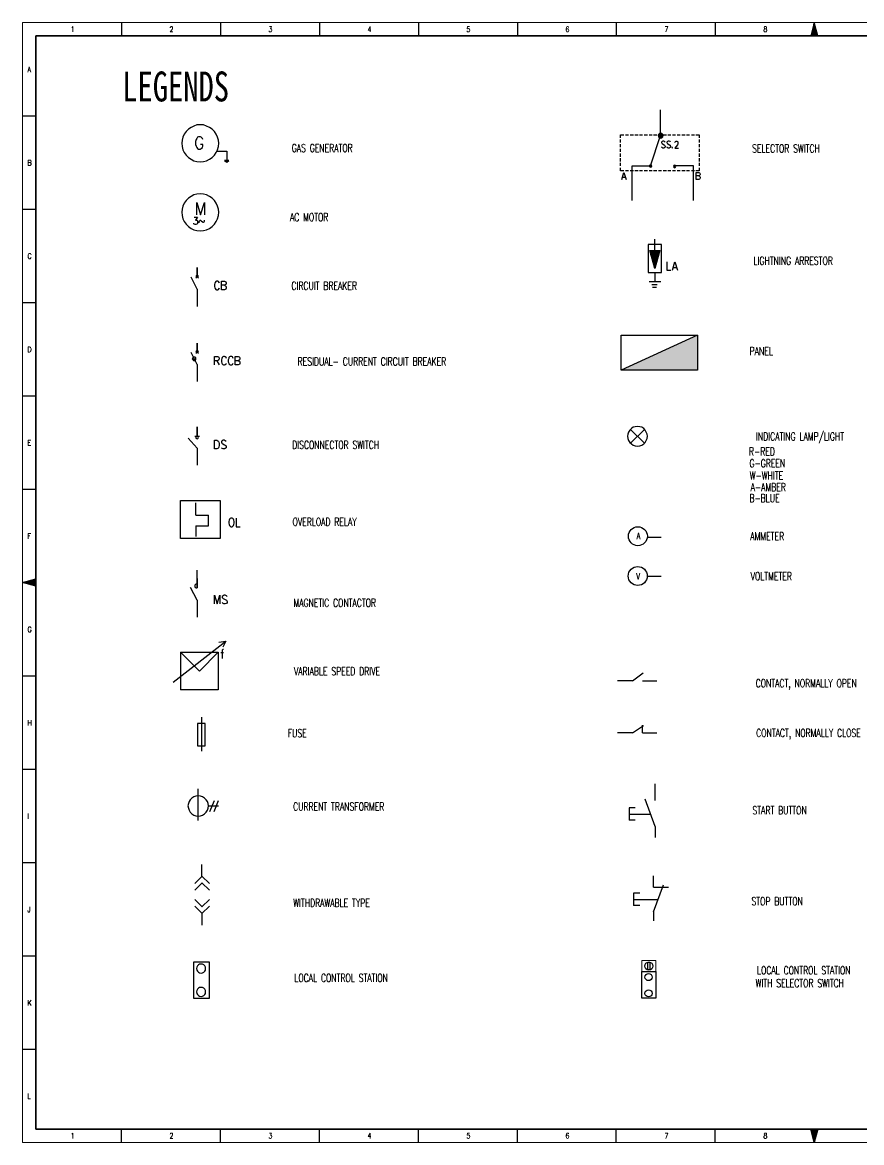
# Model space of a CAD drawing. Header units: millimetres. Extents: x 3292726 to 9250865, y 4220571 to 4816317.
# Drawn here: x 3292726 to 3738059, y 4222064 to 4816317 of the extents above; entities that cross this region are included whole.
import ezdxf
from ezdxf.enums import TextEntityAlignment as Align

# ---------------------------------------------------------------- set-up
doc = ezdxf.new("R2010")
doc.units = ezdxf.units.MM
for name, color, linetype in [('Default', 7, 'Continuous'), ('ELECTRICAL', 7, 'Continuous'), ('FREE-TEXT', 7, 'Continuous')]:
    doc.layers.add(name, color=color, linetype=linetype)
doc.layers.add('H', color=7, linetype='Continuous', lineweight=100)
doc.styles.add('HZTXT', font='simplexs.shx', dxfattribs={"width": 0.7, "bigfont": 'hztxt.shx'})
doc.styles.get("Standard").update_dxf_attribs({"font": 'romanc.SHX', "width": 0.75, "bigfont": 'hztxt.shx'})
doc.styles.add('TEG BORDER', font='txt_qlt.shx', dxfattribs={"width": 0.7, "bigfont": 'hztxt.shx'})

# ---------------------------------------------------------------- blocks, each defined once
blk = doc.blocks.new('*U11')
at = {"layer": 'H', "color": 0, "linetype": 'Continuous'}
blk.add_solid([(187.2, 432.4), (186.87, 432.4), (187.2, 432.47)], dxfattribs=at)
blk = doc.blocks.new('*U12')
at = {"layer": 'H', "color": 0, "linetype": 'Continuous'}
blk.add_solid([(187.2, 432.4), (187.2, 432.47), (187.6, 432.4)], dxfattribs=at)
blk = doc.blocks.new('*U13')
at = {"layer": 'H', "color": 0, "linetype": 'Continuous'}
blk.add_solid([(187.2, 432.07), (187.2, 432.4), (187.87, 432.07)], dxfattribs=at)
blk = doc.blocks.new('*U14')
at = {"layer": 'H', "color": 0, "linetype": 'Continuous'}
for points in [[(187.6, 432.2), (187.2, 432.4), (187.6, 432.4)], [(187.6, 432.2), (187.6, 432.4), (187.87, 432.07)]]:
    blk.add_solid(points, dxfattribs=at)
blk = doc.blocks.new('*U15')
at = {"layer": 'H', "color": 0, "linetype": 'Continuous'}
for points in [[(186.87, 432.07), (186.6, 432.07), (186.87, 432.4)], [(186.87, 432.07), (186.87, 432.4), (187.2, 432.07)]]:
    blk.add_solid(points, dxfattribs=at)
blk = doc.blocks.new('*U16')
at = {"layer": 'H', "color": 0, "linetype": 'Continuous'}
blk.add_solid([(187.2, 432.07), (186.87, 432.4), (187.2, 432.4)], dxfattribs=at)
blk = doc.blocks.new('*U17')
at = {"layer": 'H', "color": 0, "linetype": 'Continuous'}
blk.add_solid([(187.2, 431.73), (187.2, 432.07), (188, 431.73)], dxfattribs=at)
blk = doc.blocks.new('*U18')
at = {"layer": 'H', "color": 0, "linetype": 'Continuous'}
for points in [[(187.87, 431.79), (187.2, 432.07), (187.87, 432.07)], [(187.87, 431.79), (187.87, 432.07), (188, 431.73)]]:
    blk.add_solid(points, dxfattribs=at)
blk = doc.blocks.new('*U19')
at = {"layer": 'H', "color": 0, "linetype": 'Continuous'}
for points in [[(186.6, 431.73), (186.47, 431.73), (186.6, 432.07)], [(186.6, 431.73), (186.6, 432.07), (187.2, 431.73)]]:
    blk.add_solid(points, dxfattribs=at)
blk = doc.blocks.new('*U20')
at = {"layer": 'H', "color": 0, "linetype": 'Continuous'}
blk.add_solid([(187.2, 431.73), (186.6, 432.07), (187.2, 432.07)], dxfattribs=at)
blk = doc.blocks.new('*U21')
at = {"layer": 'H', "color": 0, "linetype": 'Continuous'}
for points in [[(186.6, 431.33), (186.47, 431.73), (186.6, 431.7)], [(186.6, 431.33), (186.6, 431.7), (187.87, 431.33)]]:
    blk.add_solid(points, dxfattribs=at)
blk = doc.blocks.new('*U22')
at = {"layer": 'H', "color": 0, "linetype": 'Continuous'}
for points in [[(187.87, 431.33), (186.47, 431.73), (187.87, 431.73)], [(187.87, 431.33), (187.87, 431.73), (188, 431.73)]]:
    blk.add_solid(points, dxfattribs=at)
blk = doc.blocks.new('*U23')
at = {"layer": 'H', "color": 0, "linetype": 'Continuous'}
for points in [[(187.2, 430.93), (186.87, 431.07), (187.2, 431.07)], [(187.2, 430.93), (187.2, 431.07), (187.6, 431.07)]]:
    blk.add_solid(points, dxfattribs=at)
blk = doc.blocks.new('*U24')
at = {"layer": 'H', "color": 0, "linetype": 'Continuous'}
for points in [[(186.87, 431.07), (186.6, 431.33), (186.87, 431.26)], [(186.87, 431.07), (186.87, 431.26), (187.6, 431.07)]]:
    blk.add_solid(points, dxfattribs=at)
blk = doc.blocks.new('*U25')
at = {"layer": 'H', "color": 0, "linetype": 'Continuous'}
for points in [[(187.6, 431.07), (186.6, 431.33), (187.6, 431.33)], [(187.6, 431.07), (187.6, 431.33), (187.87, 431.33)]]:
    blk.add_solid(points, dxfattribs=at)
blk = doc.blocks.new('*U26')
at = {"layer": 'H', "color": 0, "linetype": 'Continuous'}
blk.add_solid([(184.13, 422.6), (183.87, 422.6), (184.13, 422.67)], dxfattribs=at)
blk = doc.blocks.new('*U27')
at = {"layer": 'H', "color": 0, "linetype": 'Continuous'}
blk.add_solid([(184.13, 422.6), (184.13, 422.67), (184.4, 422.6)], dxfattribs=at)
blk = doc.blocks.new('*U28')
at = {"layer": 'H', "color": 0, "linetype": 'Continuous'}
blk.add_solid([(184.13, 422.33), (184.13, 422.6), (184.53, 422.33)], dxfattribs=at)
blk = doc.blocks.new('*U29')
at = {"layer": 'H', "color": 0, "linetype": 'Continuous'}
for points in [[(184.4, 422.42), (184.13, 422.6), (184.4, 422.6)], [(184.4, 422.42), (184.4, 422.6), (184.53, 422.33)]]:
    blk.add_solid(points, dxfattribs=at)
blk = doc.blocks.new('*U30')
at = {"layer": 'H', "color": 0, "linetype": 'Continuous'}
for points in [[(183.87, 422.33), (183.73, 422.33), (183.87, 422.6)], [(183.87, 422.33), (183.87, 422.6), (184.13, 422.33)]]:
    blk.add_solid(points, dxfattribs=at)
blk = doc.blocks.new('*U31')
at = {"layer": 'H', "color": 0, "linetype": 'Continuous'}
blk.add_solid([(184.13, 422.33), (183.87, 422.6), (184.13, 422.6)], dxfattribs=at)
blk = doc.blocks.new('*U32')
at = {"layer": 'H', "color": 0, "linetype": 'Continuous'}
for points in [[(184.13, 421.93), (183.87, 422.07), (184.13, 422.07)], [(184.13, 421.93), (184.13, 422.07), (184.4, 422.07)]]:
    blk.add_solid(points, dxfattribs=at)
blk = doc.blocks.new('*U33')
at = {"layer": 'H', "color": 0, "linetype": 'Continuous'}
for points in [[(183.87, 422.07), (183.73, 422.33), (183.87, 422.28)], [(183.87, 422.07), (183.87, 422.28), (184.4, 422.07)]]:
    blk.add_solid(points, dxfattribs=at)
blk = doc.blocks.new('*U34')
at = {"layer": 'H', "color": 0, "linetype": 'Continuous'}
for points in [[(184.4, 422.07), (183.73, 422.33), (184.4, 422.33)], [(184.4, 422.07), (184.4, 422.33), (184.53, 422.33)]]:
    blk.add_solid(points, dxfattribs=at)
blk = doc.blocks.new('*U35')
at = {"layer": 'H', "color": 0, "linetype": 'Continuous'}
blk.add_solid([(191.6, 422.47), (191.27, 422.47), (191.6, 422.6)], dxfattribs=at)
blk = doc.blocks.new('*U36')
at = {"layer": 'H', "color": 0, "linetype": 'Continuous'}
blk.add_solid([(191.6, 422.47), (191.6, 422.6), (191.8, 422.47)], dxfattribs=at)
blk = doc.blocks.new('*U37')
at = {"layer": 'H', "color": 0, "linetype": 'Continuous'}
blk.add_solid([(191.6, 422.2), (191.6, 422.47), (191.93, 422.2)], dxfattribs=at)
blk = doc.blocks.new('*U38')
at = {"layer": 'H', "color": 0, "linetype": 'Continuous'}
for points in [[(191.8, 422.31), (191.6, 422.47), (191.8, 422.47)], [(191.8, 422.31), (191.8, 422.47), (191.93, 422.2)]]:
    blk.add_solid(points, dxfattribs=at)
blk = doc.blocks.new('*U39')
at = {"layer": 'H', "color": 0, "linetype": 'Continuous'}
for points in [[(191.27, 422.2), (191.2, 422.2), (191.27, 422.47)], [(191.27, 422.2), (191.27, 422.47), (191.6, 422.2)]]:
    blk.add_solid(points, dxfattribs=at)
blk = doc.blocks.new('*U40')
at = {"layer": 'H', "color": 0, "linetype": 'Continuous'}
blk.add_solid([(191.6, 422.2), (191.27, 422.47), (191.6, 422.47)], dxfattribs=at)
blk = doc.blocks.new('*U41')
at = {"layer": 'H', "color": 0, "linetype": 'Continuous'}
for points in [[(191.6, 421.8), (191.27, 422), (191.6, 422)], [(191.6, 421.8), (191.6, 422), (191.8, 422)]]:
    blk.add_solid(points, dxfattribs=at)
blk = doc.blocks.new('*U42')
at = {"layer": 'H', "color": 0, "linetype": 'Continuous'}
for points in [[(191.27, 422), (191.2, 422.2), (191.27, 422.18)], [(191.27, 422), (191.27, 422.18), (191.8, 422)]]:
    blk.add_solid(points, dxfattribs=at)
blk = doc.blocks.new('*U43')
at = {"layer": 'H', "color": 0, "linetype": 'Continuous'}
for points in [[(191.8, 422), (191.2, 422.2), (191.8, 422.2)], [(191.8, 422), (191.8, 422.2), (191.93, 422.2)]]:
    blk.add_solid(points, dxfattribs=at)
blk = doc.blocks.new('*U44')
at = {"layer": 'H', "color": 0, "linetype": 'Continuous'}
for points in [[(50.13, 423.53), (49.4, 424), (50.13, 424)], [(50.13, 423.53), (50.13, 424), (50.8, 424)]]:
    blk.add_solid(points, dxfattribs=at)
blk = doc.blocks.new('*U45')
at = {"layer": 'H', "color": 0, "linetype": 'Continuous'}
blk.add_solid([(198.6, 359.2), (175.07, 359.2), (198.6, 370)], dxfattribs=at)
blk = doc.blocks.new('TEG BORDER A2')
for p, q in [((37.12, 420), (37.12, 415)), ((74.25, 420), (74.25, 415)), ((111.38, 420), (111.38, 415)), ((148.5, 420), (148.5, 415)), ((185.63, 420), (185.63, 415)), ((222.75, 420), (222.75, 415)), ((259.88, 420), (259.88, 415)), ((297, 420), (297, 415)), ((0, 385), (5, 385)), ((0, 350), (5, 350)), ((0, 315), (5, 315)), ((0, 280), (5, 280)), ((0, 245), (5, 245)), ((5, 210), (0, 210)), ((1.25, 210), (3.75, 210)), ((0, 175), (5, 175)), ((0, 140), (5, 140)), ((0, 105), (5, 105)), ((0, 70), (5, 70)), ((0, 35), (5, 35)), ((37.12, 0), (37.12, 5)), ((74.25, 0), (74.25, 5)), ((111.38, 0), (111.38, 5)), ((148.5, 0), (148.5, 5)), ((185.63, 0), (185.63, 5)), ((222.75, 0), (222.75, 5)), ((259.88, 0), (259.88, 5)), ((297, 0), (297, 5))]:
    blk.add_line(p, q)
at = {"linetype": 'Continuous'}
for p, q in [((489, 415), (5, 415)), ((5, 415), (5, 5)), ((5, 5), (489, 5))]:
    blk.add_line(p, q, dxfattribs=at)
at = {"color": 5, "lineweight": 15}
blk.add_lwpolyline([(0, 420), (594, 420), (594, 0), (0, 0)], close=True, dxfattribs=at)
for points in [[(297, 420), (295.66, 415), (298.34, 415), (297, 420), (296, 415), (296.33, 415), (297, 420), (296.67, 415), (297.33, 415), (297, 420), (297.67, 415), (298, 415), (297, 420)], [(0, 210), (5, 211.34), (5, 208.66), (0, 210), (5, 211), (5, 210.67), (0, 210), (5, 210.33), (5, 209.67), (0, 210), (5, 209.33), (5, 209), (0, 210)], [(297, 0), (295.66, 5), (298.34, 5), (297, 0), (296, 5), (296.33, 5), (297, 0), (296.67, 5), (297.33, 5), (297, 0), (297.67, 5), (298, 5), (297, 0)]]:
    blk.add_lwpolyline(points)
blk.add_lwpolyline([(5, 415), (589, 415), (589, 5), (5, 5)], close=True)
at = {"char_height": 2, "width": 2, "style": 'TEG BORDER'}
for s, insert, attachment_point in [('1', (18.05, 418.41), 1), ('2', (55.17, 418.41), 1), ('3', (92.3, 418.41), 1), ('4', (129.42, 418.41), 1), ('5', (166.55, 418.41), 1), ('6', (203.67, 418.41), 1), ('7', (240.8, 418.41), 1), ('8', (277.92, 418.41), 1), ('A', (1.91, 403.39), 1), ('B', (1.91, 368.39), 1), ('C', (1.91, 333.39), 1), ('D', (1.91, 298.39), 1), ('E', (1.91, 263.39), 1), ('F', (1.91, 228.39), 1), ('G', (1.91, 193.39), 1), ('H', (1.91, 158.39), 1), ('I', (1.91, 123.39), 1), ('J', (1.91, 88.39), 1), ('K', (1.91, 53.39), 1), ('L', (1.91, 18.39), 1), ('1', (18.05, 1.59), 7), ('2', (55.17, 1.59), 7), ('3', (92.3, 1.59), 7), ('4', (129.42, 1.59), 7), ('5', (166.55, 1.59), 7), ('6', (203.67, 1.59), 7), ('7', (240.8, 1.59), 7), ('8', (277.92, 1.59), 7)]:
    blk.add_mtext(s, dxfattribs=dict(at, insert=insert, attachment_point=attachment_point))

msp = doc.modelspace()

# ---------------------------------------------------------------- linework, layer by layer
at = {"color": 7, "linetype": 'ByBlock', "lineweight": 5}
msp.add_lwpolyline([(3621440, 4318607), (3628863, 4318607), (3628863, 4312799), (3621440, 4312799)], close=True, dxfattribs=at)
at = {"color": 7, "lineweight": -3}
msp.add_lwpolyline([(3621440, 4312753), (3628863, 4312753), (3628863, 4298633), (3621440, 4298633)], close=True, dxfattribs=at)
for centre in [(3625001, 4309856), (3625001, 4301245)]:
    msp.add_circle(centre, 1888, dxfattribs=at)
at = {"layer": 'Default', "color": 7, "linetype": 'Continuous', "lineweight": -3}
for p, q in [((3624356, 4543266), (3631750, 4543266)), ((3624341, 4522520), (3631735, 4522520))]:
    msp.add_line(p, q, dxfattribs=at)
for points in [[(3626099, 4740165), (3631361, 4756296), (3631361, 4769909)], [(3396912, 4752177), (3396798, 4753893), (3396340, 4755495), (3395539, 4757097), (3394624, 4758469), (3393480, 4759728), (3391993, 4760643), (3390506, 4761329), (3388790, 4761901), (3387074, 4761901), (3385358, 4761901), (3383756, 4761329), (3382269, 4760643), (3380782, 4759728), (3379638, 4758469), (3378608, 4757097), (3377922, 4755495), (3377464, 4753893), (3377350, 4752177), (3377464, 4750461), (3377922, 4748745), (3378608, 4747258), (3379638, 4745885), (3380782, 4744627), (3382269, 4743712), (3383756, 4742911), (3385358, 4742453), (3387074, 4742339), (3388790, 4742453), (3390506, 4742911), (3391993, 4743712), (3393480, 4744627), (3394624, 4745885), (3395539, 4747258), (3396340, 4748745), (3396798, 4750461), (3396912, 4752177)], [(3388446, 4754122), (3388218, 4754694), (3387646, 4755381), (3387188, 4755609), (3386158, 4755609), (3385701, 4755381), (3385243, 4754694), (3385014, 4754122), (3384671, 4753093), (3384671, 4751605), (3385014, 4750690), (3385243, 4750004), (3385701, 4749432), (3386158, 4749089), (3387188, 4749089), (3387646, 4749432), (3388218, 4750004), (3388446, 4750690), (3388446, 4751605), (3387188, 4751605)], [(3610197, 4755037), (3610197, 4756639), (3611913, 4756639)], [(3610197, 4752521), (3610197, 4754237)], [(3612714, 4756639), (3614430, 4756639)], [(3615231, 4756639), (3616947, 4756639)], [(3617748, 4756639), (3619464, 4756639)], [(3620264, 4756639), (3621866, 4756639)], [(3622667, 4756639), (3624383, 4756639)], [(3625298, 4756639), (3626900, 4756639)], [(3627700, 4756639), (3629416, 4756639)], [(3632734, 4756296), (3632505, 4756868), (3632048, 4757440), (3631361, 4757554), (3630789, 4757440), (3630332, 4756868), (3630103, 4756296), (3630332, 4755609), (3630789, 4755152), (3631361, 4754923), (3632048, 4755152), (3632505, 4755609), (3632734, 4756296)], [(3630217, 4756639), (3631819, 4756639)], [(3632734, 4756639), (3634450, 4756639)], [(3635251, 4756639), (3636852, 4756639)], [(3637653, 4756639), (3639369, 4756639)], [(3640170, 4756639), (3641772, 4756639)], [(3642687, 4756639), (3644403, 4756639)], [(3645204, 4756639), (3646805, 4756639)], [(3647720, 4756639), (3649322, 4756639)], [(3650123, 4756639), (3651839, 4756639)], [(3651839, 4756639), (3651839, 4755037)], [(3651839, 4754237), (3651839, 4752521)], [(3610197, 4750118), (3610197, 4751720)], [(3610197, 4747601), (3610197, 4749203)], [(3633878, 4752749), (3633535, 4753093), (3633192, 4753321), (3632620, 4753321), (3632162, 4753093), (3631819, 4752749), (3631819, 4752521), (3632048, 4752177), (3632162, 4751949), (3632391, 4751834), (3633306, 4751377), (3633535, 4751262), (3633649, 4751033), (3633878, 4750690), (3633878, 4750118), (3633535, 4749889), (3633192, 4749661), (3632620, 4749661), (3632162, 4749889), (3631819, 4750118)], [(3636624, 4752749), (3636395, 4753093), (3635937, 4753321), (3635365, 4753321), (3635022, 4753093), (3634679, 4752749), (3634679, 4752521), (3634793, 4752177), (3635022, 4751949), (3635251, 4751834), (3636052, 4751377), (3636395, 4751262), (3636509, 4751033), (3636624, 4750690), (3636624, 4750118), (3636395, 4749889), (3635937, 4749661), (3635365, 4749661), (3635022, 4749889), (3634679, 4750118)], [(3637653, 4750004), (3637424, 4749889), (3637653, 4749661), (3637653, 4749889)], [(3639026, 4752521), (3639026, 4752635), (3639140, 4752978), (3639255, 4753093), (3639598, 4753321), (3640056, 4753321), (3640399, 4753093), (3640513, 4752978), (3640628, 4752635), (3640628, 4752292), (3640513, 4751949), (3640284, 4751377), (3638912, 4749661), (3640856, 4749661)], [(3651839, 4751720), (3651839, 4750118)], [(3651839, 4749203), (3651839, 4747601)], [(3396111, 4748059), (3401145, 4748059), (3401145, 4743025)], [(3399886, 4743025), (3401145, 4742225), (3402289, 4743025), (3399886, 4743025)], [(3610197, 4745085), (3610197, 4746686)], [(3610197, 4742568), (3610197, 4744284)], [(3651839, 4746686), (3651839, 4745085)], [(3651839, 4744284), (3651839, 4742568)], [(3610197, 4740165), (3610197, 4741767)], [(3611913, 4737649), (3610197, 4737649), (3610197, 4739250)], [(3610884, 4732958), (3611913, 4736619), (3613057, 4732958)], [(3614430, 4737649), (3612714, 4737649)], [(3616947, 4737649), (3615231, 4737649)], [(3616260, 4721861), (3616260, 4740165), (3626099, 4740165)], [(3619464, 4737649), (3617748, 4737649)], [(3621866, 4737649), (3620264, 4737649)], [(3624383, 4737649), (3622667, 4737649)], [(3626900, 4737649), (3625298, 4737649)], [(3626785, 4740165), (3626556, 4740623), (3626099, 4740737), (3625641, 4740623), (3625412, 4740165), (3625641, 4739708), (3626099, 4739479), (3626556, 4739708), (3626785, 4740165)], [(3629416, 4737649), (3627700, 4737649)], [(3631819, 4737649), (3630217, 4737649)], [(3634450, 4737649), (3632734, 4737649)], [(3636852, 4737649), (3635251, 4737649)], [(3639369, 4737649), (3637653, 4737649)], [(3639484, 4739937), (3639255, 4740394), (3638912, 4740623), (3638340, 4740394), (3638225, 4739937), (3638340, 4739593), (3638912, 4739250), (3639255, 4739593), (3639484, 4739937)], [(3648864, 4721861), (3648864, 4740165), (3638912, 4740165)], [(3641772, 4737649), (3640170, 4737649)], [(3644403, 4737649), (3642687, 4737649)], [(3646805, 4737649), (3645204, 4737649)], [(3649322, 4737649), (3647720, 4737649)], [(3651839, 4739250), (3651839, 4737649), (3650123, 4737649)], [(3650352, 4732958), (3650352, 4736619), (3651610, 4736619), (3652068, 4736505), (3652182, 4736276), (3652411, 4735933), (3652411, 4735589), (3652182, 4735246), (3652068, 4735132), (3651610, 4734903), (3650352, 4734903)], [(3651839, 4741767), (3651839, 4740165)], [(3611227, 4734217), (3612714, 4734217)], [(3651610, 4734903), (3652068, 4734674), (3652182, 4734560), (3652411, 4734217), (3652411, 4733645), (3652182, 4733301), (3652068, 4733073), (3651610, 4732958), (3650352, 4732958)], [(3396912, 4715569), (3396798, 4717171), (3396340, 4718887), (3395539, 4720374), (3394624, 4721861), (3393480, 4723120), (3391993, 4724035), (3390506, 4724836), (3388790, 4725179), (3387074, 4725408), (3385358, 4725179), (3383756, 4724836), (3382269, 4724035), (3380782, 4723120), (3379638, 4721861), (3378608, 4720374), (3377922, 4718887), (3377464, 4717171), (3377350, 4715569), (3377464, 4713853), (3377922, 4712137), (3378608, 4710650), (3379638, 4709277), (3380782, 4708019), (3382269, 4706989), (3383756, 4706303), (3385358, 4705845), (3387074, 4705731), (3388790, 4705845), (3390506, 4706303), (3391993, 4706989), (3393480, 4708019), (3394624, 4709277), (3395539, 4710650), (3396340, 4712137), (3396798, 4713853), (3396912, 4715569)], [(3385358, 4714197), (3385358, 4720717), (3387302, 4714197), (3389362, 4720717), (3389362, 4714197)], [(3383870, 4712938), (3385586, 4712938), (3384671, 4711451), (3385129, 4711451), (3385472, 4711337), (3385586, 4711108), (3385701, 4710536), (3385701, 4710078), (3385586, 4709621), (3385243, 4709277), (3384786, 4709049), (3384442, 4709049), (3383870, 4709277), (3383756, 4709392), (3383642, 4709849)], [(3386616, 4710078), (3386616, 4710536), (3386730, 4711108), (3387074, 4711337), (3387302, 4711337), (3387646, 4711108), (3388218, 4710536), (3388561, 4710421), (3388790, 4710421), (3389133, 4710536), (3389362, 4710879), (3389362, 4711337)], [(3628387, 4695321), (3628387, 4701269)], [(3624726, 4698409), (3624726, 4683652), (3631819, 4683652), (3631819, 4698409), (3624726, 4698409)], [(3625641, 4695092), (3625870, 4695321)], [(3625641, 4695206), (3625756, 4695321)], [(3625641, 4695092), (3625984, 4695321)], [(3630904, 4695321), (3628272, 4685711), (3625641, 4695321), (3630904, 4695321)], [(3625756, 4694863), (3626213, 4695321)], [(3625756, 4694863), (3626213, 4695321)], [(3625870, 4694520), (3626556, 4695321)], [(3625870, 4694291), (3626900, 4695321)], [(3625870, 4694634), (3626556, 4695321)], [(3625870, 4694520), (3626785, 4695321)], [(3625870, 4694291), (3626900, 4695321)], [(3625870, 4694062), (3627128, 4695321)], [(3625984, 4693948), (3627128, 4695206), (3627357, 4695321)], [(3625984, 4693948), (3627128, 4695092), (3627357, 4695321)], [(3626099, 4693719), (3627128, 4694863), (3627700, 4695321)], [(3626099, 4693719), (3627128, 4694863), (3627700, 4695321)], [(3626099, 4693605), (3627128, 4694634), (3627929, 4695321)], [(3626213, 4693490), (3627128, 4694520), (3627929, 4695321)], [(3626213, 4693147), (3627128, 4694177), (3628272, 4695321)], [(3626213, 4692918), (3627128, 4693833), (3628616, 4695321)], [(3626213, 4693376), (3627128, 4694405), (3628044, 4695321)], [(3626213, 4693147), (3627128, 4694177), (3628272, 4695321)], [(3626213, 4693033), (3627128, 4693948), (3628616, 4695321)], [(3626328, 4692689), (3627128, 4693376), (3629073, 4695321)], [(3626328, 4692804), (3627128, 4693605), (3628844, 4695321)], [(3626328, 4692689), (3627128, 4693376), (3629073, 4695321)], [(3626442, 4692461), (3627128, 4693033), (3629416, 4695321)], [(3626442, 4692461), (3627128, 4693261), (3629188, 4695321)], [(3626556, 4692117), (3627128, 4692804), (3629760, 4695321)], [(3626556, 4691889), (3627128, 4692461), (3629988, 4695321)], [(3626556, 4692232), (3627128, 4693033), (3629416, 4695321)], [(3626556, 4692117), (3627128, 4692804), (3629760, 4695321)], [(3626556, 4691889), (3627128, 4692461), (3629988, 4695321)], [(3626556, 4691774), (3627128, 4692232), (3630217, 4695321)], [(3626671, 4691545), (3627128, 4692117), (3630446, 4695321)], [(3626671, 4691545), (3627128, 4692117), (3630446, 4695321)], [(3626785, 4691317), (3627128, 4691660), (3630789, 4695321)], [(3626785, 4691317), (3627128, 4691889), (3630675, 4695321)], [(3626785, 4691202), (3627128, 4691545), (3630904, 4695321)], [(3626785, 4690973), (3627128, 4691317), (3630904, 4695092)], [(3626785, 4690973), (3627128, 4691317), (3630904, 4695092)], [(3626785, 4690859), (3627128, 4691088), (3630904, 4694863)], [(3626900, 4690745), (3627128, 4690973), (3630789, 4694634)], [(3626900, 4690745), (3627128, 4690973), (3630789, 4694520)], [(3627014, 4690401), (3627128, 4690745), (3630675, 4694177)], [(3627014, 4690401), (3627128, 4690745), (3630675, 4694177)], [(3627014, 4690287), (3627128, 4690401), (3630560, 4693833)], [(3627128, 4690173), (3627128, 4690401), (3630560, 4693719)], [(3627128, 4690173), (3627128, 4690173), (3630446, 4693605)], [(3627128, 4689944), (3627128, 4689944), (3630332, 4693261)], [(3627128, 4689944), (3627128, 4689944), (3630332, 4693261)], [(3627128, 4689829), (3630332, 4692918)], [(3627128, 4689715), (3630332, 4692804)], [(3627243, 4689486), (3630217, 4692575)], [(3627243, 4689372), (3630103, 4692232)], [(3627243, 4689372), (3630103, 4692232)], [(3627357, 4689257), (3629988, 4691889)], [(3627357, 4689143), (3629988, 4691774)], [(3627357, 4689029), (3629988, 4691545)], [(3627357, 4688914), (3629874, 4691317)], [(3627357, 4688914), (3629874, 4691317)], [(3627472, 4688685), (3629760, 4690973)], [(3627472, 4688571), (3629760, 4690859)], [(3627472, 4688457), (3629760, 4690745)], [(3627586, 4688342), (3629645, 4690401)], [(3627586, 4688342), (3629645, 4690401)], [(3627700, 4688113), (3629531, 4690058)], [(3627700, 4688113), (3629416, 4689829)], [(3627700, 4687999), (3629416, 4689715)], [(3627700, 4687770), (3629302, 4689372)], [(3627700, 4687770), (3629302, 4689372)], [(3627700, 4687541), (3629188, 4689029)], [(3627815, 4687427), (3629188, 4688914)], [(3627815, 4687427), (3629188, 4688685)], [(3634679, 4689257), (3634679, 4684796), (3636738, 4684796)], [(3637653, 4684796), (3639026, 4689257), (3640399, 4684796)], [(3385401, 4686283), (3385401, 4681249), (3385401, 4686283)], [(3627929, 4687198), (3629073, 4688342)], [(3627929, 4687198), (3629073, 4688342)], [(3627929, 4687084), (3628959, 4688113)], [(3627929, 4686969), (3628959, 4687999)], [(3627929, 4686855), (3628844, 4687770)], [(3627929, 4686626), (3628844, 4687427)], [(3627929, 4686626), (3628844, 4687427)], [(3628044, 4686512), (3628730, 4687198)], [(3628044, 4686397), (3628616, 4686969)], [(3628158, 4686283), (3628616, 4686855)], [(3628158, 4686169), (3628616, 4686512)], [(3628158, 4686169), (3628616, 4686512)], [(3628272, 4685940), (3628501, 4686169)], [(3628272, 4685825), (3628387, 4686054)], [(3628272, 4685711), (3628387, 4685825)], [(3628272, 4683652), (3628272, 4678847)], [(3638111, 4686283), (3639827, 4686283)], [(3385401, 4674729), (3382312, 4681135)], [(3386202, 4680677), (3384715, 4681936)], [(3386202, 4681936), (3384715, 4680677)], [(3397299, 4677932), (3397070, 4678389), (3396727, 4678847), (3396498, 4678961), (3395697, 4678961), (3395354, 4678847), (3395011, 4678389), (3394896, 4677932), (3394668, 4677245), (3394668, 4676216), (3394896, 4675529), (3395011, 4675072), (3395354, 4674614), (3395697, 4674500), (3396498, 4674500), (3396727, 4674614), (3397070, 4675072), (3397299, 4675529)], [(3398328, 4674500), (3398328, 4678961), (3399930, 4678961), (3400388, 4678847), (3400616, 4678618), (3400845, 4678161), (3400845, 4677817), (3400616, 4677245), (3400388, 4677131), (3399930, 4676902), (3398328, 4676902)], [(3399930, 4676902), (3400388, 4676559), (3400616, 4676445), (3400845, 4675987), (3400845, 4675301), (3400616, 4674843), (3400388, 4674614), (3399930, 4674500), (3398328, 4674500)], [(3625298, 4678847), (3631476, 4678847)], [(3626671, 4677245), (3629645, 4677245)], [(3385401, 4674729), (3385401, 4665691)], [(3627128, 4675873), (3629188, 4675873)], [(3610540, 4650361), (3650924, 4650361), (3650924, 4631829), (3610540, 4631829), (3610540, 4650361)], [(3650924, 4650361), (3610540, 4631829)], [(3385401, 4634803), (3382312, 4641209)], [(3386202, 4640752), (3384715, 4641896)], [(3386202, 4641896), (3384715, 4640752)], [(3385401, 4646243), (3385401, 4641324), (3385401, 4646243)], [(3384715, 4637777), (3384715, 4638349), (3384372, 4638693), (3383800, 4638693), (3383456, 4638693), (3383113, 4638349), (3382884, 4637777), (3383113, 4637434), (3383456, 4636977), (3383800, 4636862), (3384372, 4636977), (3384715, 4637434), (3384715, 4637777)], [(3394668, 4634574), (3394668, 4639150), (3396269, 4639150), (3396727, 4638921), (3396956, 4638693), (3397070, 4638235), (3397070, 4637777), (3396956, 4637320), (3396727, 4637205), (3396269, 4636862), (3394668, 4636862)], [(3395926, 4636862), (3397070, 4634574)], [(3400960, 4638006), (3400845, 4638464), (3400388, 4638921), (3400044, 4639150), (3399358, 4639150), (3399015, 4638921), (3398672, 4638464), (3398557, 4638006), (3398328, 4637320), (3398328, 4636290), (3398557, 4635604), (3398672, 4635146), (3399015, 4634803), (3399358, 4634574), (3400044, 4634574), (3400388, 4634803), (3400845, 4635146), (3400960, 4635604)], [(3404620, 4638006), (3404392, 4638464), (3404163, 4638921), (3403820, 4639150), (3403019, 4639150), (3402676, 4638921), (3402332, 4638464), (3402218, 4638006), (3401989, 4637320), (3401989, 4636290), (3402218, 4635604), (3402332, 4635146), (3402676, 4634803), (3403019, 4634574), (3403820, 4634574), (3404163, 4634803), (3404392, 4635146), (3404620, 4635604)], [(3405650, 4634574), (3405650, 4639150), (3407252, 4639150), (3407709, 4638921), (3407938, 4638693), (3408167, 4638235), (3408167, 4637777), (3407938, 4637320), (3407709, 4637205), (3407252, 4636862), (3405650, 4636862)], [(3407252, 4636862), (3407709, 4636633), (3407938, 4636519), (3408167, 4636061), (3408167, 4635375), (3407938, 4634917), (3407709, 4634803), (3407252, 4634574), (3405650, 4634574)], [(3385401, 4634803), (3385401, 4625765)], [(3385401, 4601856), (3385401, 4596822), (3385401, 4601856)], [(3624383, 4596822), (3624268, 4597966), (3623811, 4598996), (3623239, 4600025), (3622438, 4600826), (3621408, 4601513), (3620379, 4601856), (3619120, 4601970), (3617976, 4601856), (3616832, 4601513), (3615917, 4600826), (3615002, 4600025), (3614430, 4598996), (3614087, 4597966), (3613858, 4596822), (3614087, 4595564), (3614430, 4594534), (3615002, 4593505), (3615917, 4592704), (3616832, 4592017), (3617976, 4591674), (3619120, 4591560), (3620379, 4591674), (3621408, 4592017), (3622438, 4592704), (3623239, 4593505), (3623811, 4594534), (3624268, 4595564), (3624383, 4596822)], [(3615345, 4593047), (3622896, 4600369)], [(3615345, 4600369), (3622781, 4593047)], [(3385401, 4590416), (3380711, 4595678)], [(3384143, 4596822), (3386774, 4596822)], [(3386202, 4596250), (3386088, 4596593), (3385859, 4596822), (3385401, 4596822), (3385058, 4596822), (3384829, 4596593), (3384715, 4596250), (3384829, 4595793), (3385058, 4595564), (3385401, 4595449), (3385859, 4595564), (3386088, 4595793), (3386202, 4596250)], [(3394668, 4590073), (3394668, 4594649), (3395926, 4594649), (3396498, 4594420), (3396727, 4593962), (3396956, 4593619), (3397070, 4592933), (3397070, 4591903), (3396956, 4591217), (3396727, 4590645), (3396498, 4590301), (3395926, 4590073), (3394668, 4590073)], [(3400845, 4593962), (3400388, 4594420), (3399930, 4594649), (3399244, 4594649), (3398672, 4594420), (3398328, 4593962), (3398328, 4593619), (3398557, 4593047), (3398672, 4592933), (3399015, 4592704), (3400044, 4592246), (3400388, 4592017), (3400616, 4591903), (3400845, 4591331), (3400845, 4590645), (3400388, 4590301), (3399930, 4590073), (3399244, 4590073), (3398672, 4590301), (3398328, 4590645)], [(3385401, 4590416), (3385401, 4581378)], [(3376707, 4562731), (3397756, 4562731), (3397756, 4542482), (3376707, 4542482), (3376707, 4562731)], [(3384829, 4554952), (3384829, 4561473)], [(3384829, 4554952), (3391464, 4554952)], [(3384829, 4549232), (3391464, 4549232), (3391464, 4554952)], [(3403248, 4553350), (3402904, 4553121), (3402676, 4552778), (3402447, 4552321), (3402332, 4551634), (3402332, 4550605), (3402447, 4549918), (3402676, 4549461), (3402904, 4549003), (3403248, 4548774), (3404048, 4548774), (3404392, 4549003), (3404735, 4549461), (3404849, 4549918), (3405078, 4550605), (3405078, 4551634), (3404849, 4552321), (3404735, 4552778), (3404392, 4553121), (3404048, 4553350), (3403248, 4553350)], [(3406108, 4553350), (3406108, 4548774), (3408281, 4548774)], [(3384829, 4549232), (3384829, 4543512)], [(3385401, 4521318), (3385401, 4516285), (3385401, 4525665)], [(3385401, 4509764), (3381969, 4516513)], [(3385401, 4518229), (3384944, 4518229), (3384486, 4518001), (3384257, 4517543), (3384257, 4517085), (3384486, 4516513), (3384944, 4516285), (3385401, 4516285)], [(3394668, 4507819), (3394668, 4512395), (3396040, 4507819), (3397413, 4512395), (3397413, 4507819)], [(3401303, 4511823), (3400960, 4512166), (3400388, 4512395), (3399701, 4512395), (3399244, 4512166), (3398786, 4511823), (3398786, 4511251), (3399015, 4510908), (3399244, 4510679), (3399587, 4510450), (3400616, 4509993), (3400960, 4509764), (3401188, 4509535), (3401303, 4509192), (3401303, 4508505), (3400960, 4508048), (3400388, 4507819), (3399701, 4507819), (3399244, 4508048), (3398786, 4508505)], [(3385401, 4509764), (3385401, 4500841)], [(3372817, 4466292), (3400616, 4488028)], [(3396956, 4487456), (3400616, 4488028), (3399129, 4484939)], [(3396612, 4482193), (3386774, 4472126), (3376707, 4482193), (3376707, 4462288)], [(3376707, 4482193), (3396612, 4482193), (3396612, 4462288), (3376707, 4462288)], [(3398100, 4482079), (3399358, 4482079)], [(3399472, 4483566), (3399129, 4483566), (3398786, 4483337), (3398672, 4482765), (3398672, 4478876)], [(3616489, 4467093), (3622095, 4471211)], [(3616489, 4467093), (3608596, 4467093)], [(3621752, 4467093), (3629416, 4467093)], [(3387689, 4447759), (3387689, 4429798)], [(3385630, 4444327), (3385630, 4432544), (3389748, 4432544), (3389748, 4444327), (3385630, 4444327)], [(3616489, 4439522), (3608596, 4439522)], [(3616489, 4439522), (3622324, 4443297)], [(3621752, 4439522), (3621752, 4443526)], [(3621752, 4439522), (3629416, 4439522)], [(3386088, 4392961), (3386088, 4409664)], [(3628501, 4403601), (3628501, 4412409)], [(3391464, 4400626), (3391236, 4401885), (3390892, 4403029), (3390320, 4403944), (3389405, 4404859), (3388376, 4405545), (3387232, 4405889), (3386088, 4406003), (3384829, 4405889), (3383685, 4405545), (3382656, 4404859), (3381740, 4403944), (3381168, 4403029), (3380825, 4401885), (3380596, 4400626), (3380825, 4399482), (3381168, 4398338), (3381740, 4397309), (3382656, 4396393), (3383685, 4395821), (3384829, 4395364), (3386088, 4395249), (3387232, 4395364), (3388376, 4395821), (3389405, 4396393), (3390320, 4397309), (3390892, 4398338), (3391236, 4399482), (3391464, 4400626)], [(3392265, 4397652), (3394668, 4403601)], [(3394439, 4397652), (3396841, 4403601)], [(3628501, 4389758), (3623239, 4404173)], [(3391464, 4400626), (3396727, 4400626)], [(3617862, 4399597), (3614773, 4399597)], [(3614773, 4399597), (3614773, 4393076)], [(3614659, 4396279), (3615002, 4396279)], [(3617862, 4393076), (3614773, 4393076)], [(3615002, 4396279), (3615574, 4396279)], [(3615688, 4396279), (3616146, 4396279)], [(3616260, 4396279), (3616832, 4396279)], [(3616832, 4396279), (3617404, 4396279)], [(3617404, 4396279), (3617976, 4396279)], [(3617976, 4396279), (3618548, 4396279)], [(3618548, 4396279), (3619120, 4396279)], [(3619235, 4396279), (3619692, 4396279)], [(3619807, 4396279), (3620264, 4396279)], [(3620379, 4396279), (3620951, 4396279)], [(3620951, 4396279), (3621523, 4396279)], [(3621523, 4396279), (3622095, 4396279)], [(3622095, 4396279), (3622667, 4396279)], [(3622667, 4396279), (3623239, 4396279)], [(3623353, 4396279), (3623811, 4396279)], [(3623925, 4396279), (3624497, 4396279)], [(3624497, 4396279), (3625069, 4396279)], [(3625069, 4396279), (3625641, 4396279)], [(3625641, 4396279), (3625984, 4396279)], [(3628501, 4389758), (3628501, 4383924)], [(3388032, 4363332), (3388032, 4369509)], [(3388147, 4363332), (3384143, 4359442)], [(3388032, 4363332), (3392036, 4359442)], [(3627700, 4357497), (3627700, 4363561)], [(3388147, 4359785), (3384143, 4355896)], [(3388032, 4359785), (3392036, 4355896)], [(3627700, 4344456), (3632963, 4358870)], [(3627700, 4357497), (3635594, 4357497)], [(3388147, 4347087), (3384143, 4350977)], [(3388032, 4347087), (3392036, 4350977)], [(3617061, 4354409), (3617061, 4347773)], [(3620379, 4354409), (3617061, 4354409)], [(3617061, 4351091), (3617404, 4351091)], [(3617404, 4351091), (3617976, 4351091)], [(3617976, 4351091), (3618548, 4351091)], [(3618663, 4351091), (3619120, 4351091)], [(3619235, 4351091), (3619692, 4351091)], [(3619807, 4351091), (3620379, 4351091)], [(3620379, 4351091), (3620951, 4351091)], [(3620951, 4351091), (3621523, 4351091)], [(3621523, 4351091), (3622095, 4351091)], [(3622209, 4351091), (3622667, 4351091)], [(3622781, 4351091), (3623239, 4351091)], [(3623353, 4351091), (3623811, 4351091)], [(3623925, 4351091), (3624497, 4351091)], [(3624497, 4351091), (3625069, 4351091)], [(3625069, 4351091), (3625641, 4351091)], [(3625641, 4351091), (3626213, 4351091)], [(3626328, 4351091), (3626785, 4351091)], [(3626900, 4351091), (3627357, 4351091)], [(3627472, 4351091), (3627929, 4351091)], [(3628044, 4351091), (3628616, 4351091)], [(3628616, 4351091), (3629188, 4351091)], [(3629188, 4351091), (3629760, 4351091)], [(3629874, 4351091), (3630103, 4351091)], [(3388147, 4343541), (3384143, 4347545)], [(3388032, 4343541), (3392036, 4347545)], [(3620379, 4347773), (3617061, 4347773)], [(3627700, 4344456), (3627700, 4339765)], [(3388032, 4343655), (3388032, 4337363)], [(3383685, 4318029), (3391922, 4318029), (3391922, 4298581), (3383685, 4298581), (3383685, 4318029)], [(3389977, 4314369), (3389863, 4315055), (3389520, 4315856), (3389062, 4316313), (3388261, 4316657), (3387575, 4316771), (3386774, 4316657), (3386202, 4316313), (3385630, 4315856), (3385287, 4315055), (3385172, 4314369), (3385287, 4313568), (3385630, 4312996), (3386202, 4312424), (3386774, 4312081), (3387575, 4311966), (3388261, 4312081), (3389062, 4312424), (3389520, 4312996), (3389863, 4313568), (3389977, 4314369)], [(3389977, 4302013), (3389863, 4302700), (3389520, 4303386), (3389062, 4303958), (3388261, 4304301), (3387575, 4304416), (3386774, 4304301), (3386202, 4303958), (3385630, 4303386), (3385287, 4302700), (3385172, 4302013), (3385287, 4301213), (3385630, 4300641), (3386202, 4300069), (3386774, 4299725), (3387575, 4299497), (3388261, 4299725), (3389062, 4300069), (3389520, 4300641), (3389863, 4301213), (3389977, 4302013)]]:
    msp.add_lwpolyline(points, dxfattribs=at)
for centre in [(3619341, 4543743), (3619255, 4522634)]:
    msp.add_circle(centre, 5037, dxfattribs=at)
at = {"layer": 'FREE-TEXT', "color": 7}
msp.add_lwpolyline([(3624594, 4317771), (3625711, 4317771), (3625711, 4313634), (3624594, 4313634)], close=True, dxfattribs=at)
msp.add_circle((3625153, 4315702), 2143, dxfattribs=at)

# ---------------------------------------------------------------- block references
at = {"xscale": 1414.88734581748, "yscale": 1414.88734581748, "zscale": 1414.88734581748}
msp.add_blockref('TEG BORDER A2', (3292726, 4222064), dxfattribs=at)
at = {"layer": 'Default', "color": 7, "linetype": 'Continuous', "lineweight": -3, "xscale": 1716, "yscale": 1716, "zscale": 1716}
for name, p in [('*U19', (3310126, 4015441)), ('*U21', (3310126, 4015441)), ('*U22', (3310126, 4015441)), ('*U15', (3310126, 4015441)), ('*U20', (3310126, 4015441)), ('*U24', (3310126, 4015441)), ('*U25', (3310126, 4015441)), ('*U11', (3310126, 4015441)), ('*U16', (3310126, 4015441)), ('*U23', (3310126, 4015441)), ('*U12', (3310126, 4015441)), ('*U13', (3310126, 4015441)), ('*U14', (3310126, 4015441)), ('*U17', (3310126, 4015441)), ('*U18', (3310126, 4015441)), ('*U44', (3315116, 4015441)), ('*U30', (3310126, 4015441)), ('*U33', (3310126, 4015441)), ('*U34', (3310126, 4015441)), ('*U26', (3310126, 4015441)), ('*U31', (3310126, 4015441)), ('*U32', (3310126, 4015441)), ('*U27', (3310126, 4015441)), ('*U28', (3310126, 4015441)), ('*U29', (3310126, 4015441)), ('*U39', (3310126, 4015441)), ('*U42', (3310126, 4015441)), ('*U43', (3310126, 4015441)), ('*U35', (3310126, 4015441)), ('*U40', (3310126, 4015441)), ('*U41', (3310126, 4015441)), ('*U36', (3310126, 4015441)), ('*U37', (3310126, 4015441)), ('*U38', (3310126, 4015441)), ('*U45', (3310126, 4015441))]:
    msp.add_blockref(name, p, dxfattribs=at)

# ---------------------------------------------------------------- texts
at = {"lineweight": 5, "insert": (3345726, 4790265), "char_height": 15859.1, "attachment_point": 1}
msp.add_mtext_dynamic_manual_height_columns('{\\fSimSun|b0|i0|c0|p2;LEGENDS} ', width=241265.76, gutter_width=149419, heights=[25809], dxfattribs=at)
at = {"layer": 'Default', "color": 7, "lineweight": -3, "style": 'HZTXT', "width": 0.7}
for s, p in [('A', (3618622, 4542259)), ('V', (3618543, 4520837))]:
    msp.add_text(s, height=3276, dxfattribs=at).set_placement(p)
at = {"layer": 'ELECTRICAL', "lineweight": -3, "style": 'HZTXT', "width": 0.7}
for s, height, p in [('GAS GENERATOR', 4244.66, (3451823, 4749676)), ('SELECTOR SWITCH', 4244.66, (3697921, 4749436)), ('AC MOTOR', 4244.7, (3444890, 4713006)), ('LIGHTNING ARRESTOR', 4244.66, (3701741, 4689851)), ('CIRCUIT BREAKER', 4244.66, (3452885, 4676574)), ('PANEL', 4244.7, (3684833, 4641994)), ('RESIDUAL- CURRENT CIRCUIT BREAKER', 4244.66, (3478211, 4636424)), ('INDICATING LAMP/LIGHT ', 4244.66, (3706410, 4596663)), ('DISCONNECTOR SWITCH', 4244.66, (3458969, 4592172)), ('R-RED', 4244.7, (3685187, 4588689)), ('G-GREEN', 4244.7, (3688017, 4582428)), ('W-WHITE', 4244.7, (3687592, 4575926)), ('A-AMBER', 4244.7, (3688512, 4569767)), ('B-BLUE', 4244.7, (3686531, 4563918)), ('OVERLOAD RELAY', 4244.66, (3453097, 4551353)), ('AMMETER', 4244.7, (3687946, 4543694)), ('VOLTMETER', 4244.7, (3690139, 4522517)), ('MAGNETIC CONTACTOR', 4244.66, (3458473, 4508399)), ('VARIABLE SPEED DRIVE', 4244.66, (3459676, 4472132)), ('CONTACT, NORMALLY OPEN', 4244.66, (3708674, 4465746)), ('FUSE', 4244.7, (3438594, 4439254)), ('CONTACT, NORMALLY CLOSE', 4244.66, (3709877, 4439357)), ('CURRENT TRANSFORMER', 4244.66, (3460596, 4400309)), ('START BUTTON', 4244.66, (3694525, 4398343)), ('WITHDRAWABLE TYPE', 4244.66, (3456776, 4349232)), ('STOP BUTTON', 4244.66, (3693252, 4350081)), ('LOCAL CONTROL STATION ', 4244.66, (3708391, 4313466)), ('LOCAL CONTROL STATION', 4244.66, (3461869, 4309422)), ('WITH SELECTOR SWITCH ', 4244.66, (3706269, 4306633))]:
    msp.add_text(s, height=height, dxfattribs=at).set_placement(p, align=Align.MIDDLE_CENTER)

doc.saveas('drawing.dxf')
